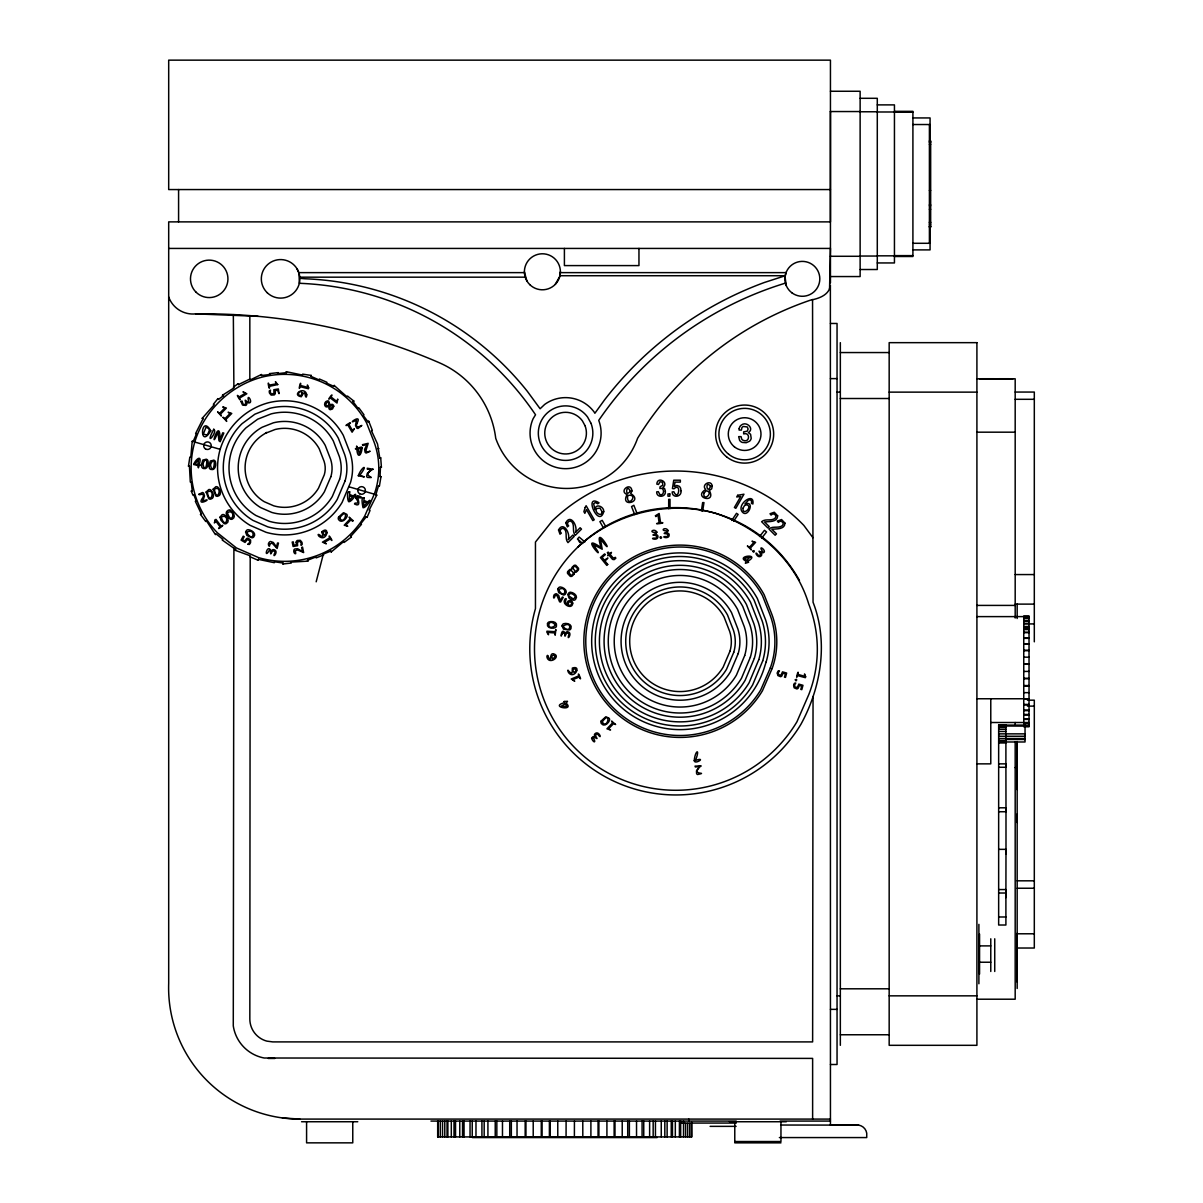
<?xml version="1.0" encoding="UTF-8"?>
<svg xmlns="http://www.w3.org/2000/svg" width="1203" height="1203" viewBox="0 0 1203 1203"><rect width="100%" height="100%" fill="white"/><g stroke="black" fill="none" stroke-linecap="round" stroke-linejoin="round"><path stroke-width="1.5" d="M222.946 396.073L222.375 395.306L233.893 387.967L233.337 314.615M233.908 548.117L233.277 1025.888A38.481 38.481 0 0 0 264.179 1058.008L812.626 1058.399L812.626 1119.091M672.477 1136.91L672.477 1121.076M813.048 696.462L812.626 1041.903L272.765 1041.903L266.825 1041.121A22.932 22.932 0 0 1 249.833 1018.971L250.209 555.801L235.066 550.252L235.562 549.425M830.446 111.338L830.446 221.878L168.691 221.878L168.691 983.377A131.247 131.247 0 0 0 299.863 1119.091L830.446 1119.091M998.655 811.739L1005.994 811.739L1005.994 807.799L998.655 807.799M1005.903 897.588L1005.994 849.348L998.655 849.348M379.772 457.967L380.704 457.847L381.411 467.26L380.464 467.245L380.028 476.629L380.975 476.704L379.411 486.027L378.494 485.817L375.847 494.794L376.75 495.095L369.156 510.147L370.028 510.523L367.035 517.395L366.208 516.914M307.622 560.222L307.848 561.154L291.126 562.102L291.231 563.049L282.916 563.981L282.931 563.034M286.329 372.659L286.344 371.712L302.539 375.095L302.69 374.148L311.171 375.426L310.9 376.344M299.051 273.322L299.336 283.291A298.735 298.735 0 0 1 535.53 414.779L533.109 418.734A35.519 35.519 0 0 0 564.688 468.659A35.519 35.519 0 0 0 598.733 420.388A349.411 349.411 0 0 1 785.574 283.081M560.403 271.637L559.831 276.314L555.23 284.419M189.442 466.147L188.48 466.132L189.848 457.08L190.781 457.23L192.209 441.306L193.127 441.576M249.833 556.673L258.089 560.267L258.224 559.335L274.314 562.703L274.449 561.756L283.051 563.049L282.916 563.981M701.364 511.08L702.642 502.598L703.966 502.598L702.642 511.275M786.16 272.329L785.033 276.735L786.296 285.682M316.178 581.801L323.351 554.042L330.87 551.079L331.216 551.966L343.502 541.696L344.073 542.463L351.396 537.034L350.735 536.358M258.089 560.267L258.359 559.35M829.559 288.855L830.446 248.435L168.691 248.435M194.766 442.042C204.39 410.554 230.239 385.607 262.043 377.125A93.488 93.488 0 0 1 366.419 422.554L373.486 440.509A76.015 76.015 0 0 1 374.283 494.147L364.75 516.027A93.488 93.488 0 0 1 258.825 557.711L236.45 547.966L217.352 532.764A93.488 93.488 0 0 1 194.766 442.042L220.164 449.336A67.067 67.067 0 0 0 250.059 525.32L266.119 532.312A67.067 67.067 0 0 0 342.103 502.418L350.539 482.448A49.804 49.804 0 0 0 350.118 452.96L343.306 435.351A67.067 67.067 0 0 0 268.434 402.764C245.607 408.855 227.066 426.749 220.164 449.336M311.171 375.426L310.795 376.298L319.081 379.907L319.457 379.035L326.825 382.238L326.434 383.11L333.802 386.313L334.178 385.441L346.93 396.795L347.517 396.058L353.817 401.08L353.141 401.742M333.697 386.268L334.178 385.441M731.74 520.463L736.492 513.32L738.146 514.418L733.589 521.26M203.051 418.779L202.224 418.298L214.134 404.855L213.382 404.268L217.863 398.659L218.525 399.336M201.352 513.967L200.51 514.433L205.713 521.47L206.48 520.914L215.427 534.613L216.029 533.876L222.826 539.29L222.239 540.042L235.668 549.5L235.066 550.252M759.559 536.508L764.491 530.312L766.552 531.952L761.619 538.147M233.337 387.216L238.044 383.727L238.51 384.569M265.487 433.275L275.081 429.501A39.504 39.504 0 0 1 319.186 448.704L324.133 461.426A22.466 22.466 0 0 1 324.314 474.734L318.494 488.207A39.504 39.504 0 0 1 273.728 505.816L264.269 501.711A39.504 39.504 0 0 1 265.487 433.275L266.72 432.373M353.817 401.08L353.065 401.637L358.118 408.479L358.885 407.922L363.938 414.764L363.186 415.336L367.983 421.832L368.75 421.261L372.344 430.418L371.471 430.764L377.547 444.027L379.772 457.997L380.704 457.847M577.681 547.245C614.071 513.29 666.778 500.177 714.838 513.095C757.875 526.899 795.484 560.012 808.702 603.951A124.044 124.044 0 0 1 808.777 694.597L796.942 721.785A141.337 141.337 0 0 1 583.064 755.574A141.337 141.337 0 0 1 586.929 539.079A141.337 141.337 0 0 1 799.469 580.478M367.907 421.727L368.75 421.261M249.833 315.712L249.833 379.095L238.389 384.614L238.044 383.727M261.637 375.471L261.397 374.539L250.179 379.968L249.833 379.095M200.51 514.433L201.397 514.087L195.322 501.245L196.209 500.899L193.803 494.809L192.931 495.155L191.322 491.08L192.254 490.839M323.697 554.929L316.178 557.876L315.818 557.004L307.502 560.267L307.848 561.154M377.953 448.779L378.885 448.569M188.48 466.132L189.427 466.027L190.3 482.027L191.232 481.922L192.254 490.959L191.322 491.08M380.464 467.275L381.411 467.26M830.446 91.263L860.13 91.263L860.13 276.555L830.446 276.555M860.13 98.3L877.288 98.3L877.288 269.517L860.13 269.517M877.288 104.887L894.446 104.887L894.446 262.946L877.288 262.946M894.446 111.338L912.912 111.338L912.912 256.495L894.446 256.495M830.446 111.548L860.13 111.548M860.13 111.774L877.288 111.774M877.288 111.984L894.446 111.984M894.446 112.195L912.912 112.195M912.912 117.939L930.069 117.939L930.069 249.893L912.912 249.893M912.912 124.526L930.069 124.526M929.408 140.811L930.656 140.811L930.656 227.111L929.408 227.111M929.408 141.518L930.656 141.518M929.408 142.36L930.656 142.36M929.408 144.405L930.656 144.405M830.446 189.563L168.691 189.563L168.691 60.15L830.446 60.15L830.446 282.885M929.408 190.42L930.656 190.42M929.408 204.781L930.656 204.781M929.408 205.758L930.656 205.758M929.408 209.322L930.656 209.322M929.408 222.209L930.656 222.209M929.408 222.916L930.656 222.916M929.408 224.856L930.656 224.856M929.408 226.555L930.656 226.555M929.408 226.781L930.656 226.781M912.912 243.292L930.069 243.292M894.446 255.622L912.912 255.622M877.288 255.833L894.446 255.833M860.13 256.044L877.288 256.044M830.446 256.284L860.13 256.284M524.493 272.63L298.735 272.63L296.991 268.735M560.282 272.63L786.085 272.63M559.906 275.728L785.288 275.728L764.386 282.479A356.72 356.72 0 0 0 604.492 399.982L594.868 413.276L594.297 412.238A35.519 35.519 0 0 0 544.673 404.434L540.117 408.764L527.395 391.396A298.735 298.735 0 0 0 305.006 278.765L299.848 278.284M299.667 277.171L525.29 277.171M830.446 323.472L837.047 323.472L837.047 1064.505L830.446 1064.505M840.341 352.554L889.167 352.554M830.446 378.614L837.047 378.614M981.528 378.734L993.994 378.734M998.881 378.734L1008.866 378.734M976.911 378.795L1015.182 378.795L1015.182 618.026M1015.182 392.058L1034.309 392.058L1034.309 641.816M837.047 392.133L840.341 392.133M889.167 392.133L976.911 392.133M840.341 398.509L889.167 398.509M1015.182 399.306L1034.309 399.306M976.911 432.178L1015.182 432.178M1015.182 574.568L1034.309 574.568M1015.182 604.117L1034.309 604.117M976.911 605.41L1015.182 605.41M976.911 616.613L1029.031 616.613M1023.753 616.898L1029.031 616.898M1023.753 617.545L1029.031 617.545M1023.753 617.831L1029.031 617.831M1023.753 618.492L1029.031 618.492M1023.753 620.613L1029.031 620.613M1023.753 621.214L1029.031 621.214M1023.753 623.349L1029.031 623.349M1023.753 623.951L1034.309 623.906M1023.753 626.522L1029.031 626.522M1023.753 627.049L1029.031 627.049M1023.753 627.786L1029.031 627.786M1023.753 629.034L1029.031 629.034M1023.753 629.56L1029.031 629.56M1023.753 632.252L1029.031 632.252M1023.753 632.658L1029.031 632.658M1023.753 637.921L1029.031 637.921M1023.753 638.327L1029.031 638.327M1023.753 643.74L1029.031 643.74M1023.753 643.996L1029.031 643.996M1023.753 650.357L1029.031 650.357M1023.753 650.597L1029.031 650.597M1023.753 657.124L1029.031 657.214M1023.753 671.469L1029.031 671.379M1023.753 678.462L1029.031 678.462M1023.753 678.552L1029.031 678.552M1023.753 685.56L1029.031 685.56M1023.753 686.056L1029.031 686.056M1023.753 692.657L1029.031 692.657M976.911 698.763L1029.031 698.763M1023.753 699.169L1029.031 699.169M1027.452 700.176L1034.309 700.176L1034.309 948.024L1017.167 948.024M1023.753 704.432L1029.031 704.432M1023.753 704.838L1029.031 704.838M1027.452 706.116L1034.309 706.116M1023.753 710.101L1029.031 710.101M1023.753 710.627L1029.031 710.627M1023.753 714.462L1029.031 714.462M1023.753 714.973L1029.031 714.973M1023.753 718.808L1029.031 718.808M1023.753 719.409L1029.031 719.409M990.776 722.507L1029.031 722.507M1023.753 723.123L1029.031 723.123M1005.903 724.868L998.655 724.868L998.655 925.017L1005.903 925.017L1005.903 889.558L998.655 889.558M1029.031 725.078L998.655 725.123L1005.903 725.259M1023.753 725.725L1029.031 725.725M998.655 725.98L1029.031 726.146M1023.753 726.792L1029.031 726.792L1029.031 615.966L1023.753 615.966L1023.753 724.281M998.655 727.394L1005.903 727.394M998.655 729.274L1005.903 729.274M998.655 731.469L1005.903 731.469M998.655 733.86L1025.046 733.86M998.655 736.251L1025.046 736.251M998.655 738.507L1025.046 738.507M1005.903 739.469L1025.046 739.469M998.655 740.462L1005.903 740.462M998.655 741.98L1025.046 741.98L1025.046 724.702M998.655 742.958L1005.903 742.958M976.911 763.86L990.776 763.86L990.776 698.763M998.655 763.86L1005.903 763.86L1005.994 809.799M998.655 767.273L1005.903 767.273L1005.903 724.702M1015.182 767.634L1017.167 767.634M1017.167 880.822L1034.309 880.822M1017.167 888.235L1034.309 888.235M998.655 893.017L1005.903 893.017M998.655 916.987L1005.903 916.987M1017.167 933.784L1034.309 933.784M978.64 945.889L990.776 945.889M978.64 962.235L990.776 962.235M840.341 988.806L889.167 988.806M837.047 995.843L840.341 995.843M889.167 995.843L976.911 995.843M976.911 999.212L1015.182 999.212L1015.182 741.875M830.446 1009.362L837.047 1009.362M840.341 1034.76L889.167 1034.76M268.119 1058.445L274.885 1058.445M430.96 1121.076L736.236 1121.076M780.1 1121.076L830.446 1121.076M301.562 1121.737L357.772 1121.737M729.424 1121.737L786.311 1121.737M680.672 1123.061L736.266 1123.061M780.627 1125.031L858.686 1125.121A9.699 9.699 0 0 1 866.731 1133.211L866.731 1137.572L779.379 1137.572M710.116 1126.354L736.116 1126.354M594.237 1137.015L608.372 1137.015M472.388 1137.572L657.124 1137.572M734.777 1141.527L780.958 1141.527L780.958 1121.737M780.958 1142.85L734.777 1142.85L734.777 1121.737M168.691 296.991A25.699 25.699 0 0 0 195.578 313.878L258.089 316.329M858.686 1125.121L830.446 1125.031L830.371 285.352C829.363 294.915 818.867 298.63 810.777 300.043A325.472 325.472 0 0 0 637.59 438.298A75.233 75.233 0 0 1 495.726 438.298A95.037 95.037 0 0 0 439.245 362.72A591.53 591.53 0 0 0 195.578 313.878M282.359 1117.933L299.863 1119.091M380.028 476.629L380.975 476.704M378.494 485.786L379.411 486.027M348.915 486.794L374.268 494.147M375.862 494.749L376.75 495.095M761.003 552.839C770.521 553.5 756.251 542.237 762.672 551.696A1.654 1.519 38.5 0 1 760.747 551.997C756.296 549.41 761.755 553.32 760.176 555.079A1.564 1.444 38.5 0 1 758.356 555.365C753.379 548.508 757.183 559.711 761.198 555.861A2.135 1.97 38.5 0 0 761.71 554.418L760.988 552.854M202.224 418.298L203.096 418.674L195.608 433.501L196.48 433.877L193.082 441.681L192.209 441.306M230.164 510.237C233.051 511.726 236.525 517.019 232.344 519.079A2.466 2.466 0 0 1 230.299 519.125C227.427 517.621 223.938 512.343 228.119 510.283A2.466 2.466 0 0 1 230.164 510.237M601.019 547.53C576.538 530.658 610.417 568.628 593.079 544.327L602.207 549.245L600.432 538.944C619.004 563.53 592.252 518.673 601.049 547.5M208.615 428.479L206.044 427.17L203.352 434.012L206.059 434.839A2.526 2.526 0 0 0 207.803 434.208L209.427 430.163A2.737 2.737 0 0 0 208.615 428.479M367.035 517.395L366.283 516.809L360.75 523.771L361.486 524.358L350.659 536.448L351.396 537.034M582.718 543.515L577.455 539.064L579.169 537.064L584.838 541.951M579.846 542.628L578.508 540.297M812.942 537.696L803.845 525.41A177.909 177.909 0 0 0 552.282 520.914L535.455 542.057L535.455 608.628A146.044 146.044 0 0 0 800.972 724.206C821.093 687.484 828.566 641.906 813.048 602.237L812.551 299.502M223.036 394.825L223.608 395.592L218.42 399.411L217.863 398.659M605.695 526.523L602.192 520.313L599.891 521.621L603.56 528.102M330.75 551.124L331.216 551.966M526.869 280.916L524.388 271.938M637.109 513.591L633.846 505.29L631.545 506.583L634.688 514.553M286.344 371.712L286.449 372.644L277.713 373.637L277.607 372.704M278.374 373.562L278.269 372.629L269.502 373.622L269.607 374.554M269.833 373.577L269.938 374.524L261.502 375.486L261.397 374.539M1017.227 741.529L1017.227 779.048M1017.227 780.085L1017.227 789.604M1017.227 813.86L1017.227 822.506M1017.227 933.272L1017.227 982.114M1017.167 604.117L1017.167 618.507M1017.167 741.95L1017.167 988.475M1015.182 722.507L1015.182 724.281M1013.016 378.795L979.377 378.795M1005.994 807.799L1005.994 853.935M994.731 938.791L994.731 971.468M990.776 938.791L990.776 971.468M979.558 934.054L979.558 974.069M978.896 924.37L978.896 983.753M929.408 124.977L929.408 242.856M840.341 342.66L840.341 1045.317M691.65 1122.249L691.83 1136.91L437.681 1136.91L437.681 1121.076M691.56 1123.422L691.469 1136.91M689.74 1123.422L689.74 1136.91M688.763 1119.091L688.763 1121.076M687.68 1123.422L687.68 1136.91M685.605 1123.422L685.605 1136.91M683.53 1121.076L683.53 1136.91M680.672 1121.076L680.672 1136.91M679.409 1121.076L679.409 1136.91M675.319 1121.076L675.319 1136.91M671.244 1121.076L671.244 1136.91M670.011 508.583L670.011 499.35L668.688 499.35L668.688 508.734M667.124 1121.076L667.124 1136.91M664.823 1121.076L664.823 1136.91M661.259 1121.076L661.259 1136.91M655.44 1121.076L655.44 1136.91M653.169 1121.076L653.169 1136.91M649.62 1121.076L649.62 1136.91M643.755 1121.076L643.755 1136.91M642.086 1121.076L642.086 1136.91M638.958 248.435L638.958 265.592L564.402 265.592L564.402 248.435M636.537 1121.076L636.537 1136.91M629.38 1121.076L629.38 1136.91M627.71 1121.076L627.71 1136.91M622.222 1121.076L622.222 1136.91M614.989 1121.076L614.989 1136.91M614.131 1121.076L614.131 1136.91M606.913 1121.076L606.913 1136.91M598.899 1121.076L598.899 1136.91M598.056 1121.076L598.056 1136.91M590.899 1121.076L590.899 1136.91M582.778 1121.076L582.808 1136.91M574.433 1121.076L574.387 1136.91M566.102 1121.076L566.072 1136.91M557.756 1121.076L557.786 1136.91M550.207 1121.076L550.207 1136.91M549.395 1121.076L549.395 1136.91M542.072 1121.076L542.072 1136.91M541.275 1121.076L541.275 1136.91M533.215 1121.076L533.215 1136.91M525.952 1121.076L525.952 1136.91M525.17 1121.076L525.17 1136.91M517.034 1121.076L517.034 1136.91M511.335 1121.076L511.335 1136.91M509.726 1121.076L509.726 1136.91M502.478 1121.076L502.478 1136.91M496.839 1121.076L496.839 1136.91M495.23 1121.076L495.23 1136.91M487.922 1121.076L487.922 1136.91M484.177 1121.076L484.177 1136.91M481.922 1121.076L481.922 1136.91M475.982 1121.076L475.982 1136.91M472.238 1121.076L472.238 1136.91M470.042 1121.076L470.042 1136.91M464.042 1121.076L464.042 1136.91M462.538 1121.076L462.538 1136.91M459.772 1121.076L459.772 1136.91M455.531 1121.076L455.531 1136.91M454.012 1121.076L454.012 1136.91M451.305 1121.076L451.305 1136.91M447.877 1121.076L447.877 1136.91M447.035 1121.076L447.035 1136.91M444.779 1121.076L444.779 1136.91M442.539 1121.076L442.539 1136.91M440.298 1121.076L440.298 1136.91M438.042 1121.076L438.042 1136.91M437.862 1121.076L437.772 1136.91M352.765 1121.737L352.765 1142.85L306.585 1142.85L306.585 1121.737M178.585 189.563L178.585 221.878M294.9 551.034C297.697 555.726 292.81 553.741 293.893 550.057A2.165 2.165 0 0 1 294.81 548.989L297.637 548.733L302.389 551.485L301.667 547.44L302.539 547.064L303.637 552.568L297.652 549.966L294.9 551.034M201.502 464.569L201.833 467.125A2.466 2.466 0 0 0 203.337 468.493C207.788 469.892 208.916 463.666 207.863 460.599A2.466 2.466 0 0 0 206.36 459.23L202.796 460.057L201.502 464.569M209.021 465.516L209.352 468.072A2.466 2.466 0 0 0 210.856 469.441C215.307 470.854 216.435 464.629 215.382 461.546A2.466 2.466 0 0 0 213.878 460.178L210.314 461.005L209.021 465.516M561.741 634.161C560.478 641.289 561.139 625.545 565.29 633.605L566.237 632.146A2.135 2.03 -81.5 0 1 567.771 631.77C573.365 632.943 565.921 642.402 568.974 634.417A1.564 1.489 -81.5 0 0 567.681 633.064C565.32 632.673 565.004 639.44 564.703 634.297A1.654 1.579 -81.5 0 0 563.35 632.853L561.741 634.161M656.883 532.147L655.44 534.508L657.109 534.974A2.135 1.985 -6.5 0 1 657.936 536.282C658.402 541.861 647.259 537.621 655.755 538.162A1.564 1.459 -6.5 0 0 656.673 536.568C656.312 534.252 649.8 535.936 654.612 534.162A1.654 1.534 -6.5 0 0 655.59 532.493C647.695 532.373 654.582 527.771 656.883 532.147M668.131 530.568L666.688 532.929L668.357 533.395A2.135 1.985 -6.5 0 1 669.169 534.703C669.65 540.282 658.507 536.042 667.003 536.583A1.564 1.459 -6.5 0 0 667.921 534.989C667.56 532.673 661.048 534.373 665.861 532.583A1.654 1.534 -6.5 0 0 666.823 530.914C658.943 530.794 665.815 526.192 668.131 530.568M603.741 511.651C598.763 529.14 583.019 492.659 599.064 502.854L597.726 503.801L595.335 502.463L593.62 503.756L595.019 509.681C595.079 502.959 604.252 506.388 603.741 511.651M712.221 486.132L711.65 488.854L709.319 490.478C716.853 504.373 692.206 497.606 705.71 489.516C700.642 484.659 711.454 479.005 712.221 486.132M751.695 501.456L751.409 503.335L752.883 504.012C754.852 491.862 738.01 502.869 741.469 510.719C746.928 520.704 756.161 500.102 744.958 503.937L748.657 499.967L750.732 500.012L751.695 501.456M777.634 515.786C777.589 522.418 769.063 521.38 764.567 521.952L769.183 526.568L767.83 527.922L761.604 521.711C765.334 518.298 771.168 521.395 775.003 518.358C777.92 515.771 773.258 511.907 771.063 515.064L770.025 513.726L774.251 512.252L777.634 515.786M784.942 523.094C784.897 529.726 776.371 528.688 771.875 529.26L776.491 533.876L775.138 535.23L768.912 529.004C772.642 525.606 778.476 528.688 782.311 525.651C785.228 523.079 780.567 519.215 778.371 522.373L777.333 521.034L781.559 519.561L784.942 523.094M564.147 701.484L564.673 702.627C548.523 706.793 575.26 711.635 566.162 703.199L567.5 701.304L564.147 701.484M302.254 393.17L301.306 395.396C295.637 396.373 299.938 388.434 302.254 393.17M306.735 394.719L306.72 395.396A4.887 4.887 0 0 1 306.194 397.14C304.314 396.734 306.118 387.907 301.276 396.749C290.885 394.945 304.795 385.471 306.735 394.719M568.583 572.222L570.914 575.245A1.669 1.579 -51.5 0 0 572.132 575.004C575.635 572.914 569.515 567.951 568.583 572.222M572.839 568.132L575.169 571.154A1.669 1.579 -51.5 0 0 576.387 570.914C579.891 568.839 573.771 563.861 572.839 568.132M602.132 511.876C601.981 517.621 593.921 512.313 596.583 508.598L599.951 508.087L602.132 511.876M349.682 491.816L349.622 494.478L353.246 495.997C359.667 489.832 351.502 502.553 348.72 501.696C347.577 501.125 346.344 489.892 349.682 491.816M364.013 497.816L363.953 500.478L367.577 501.997C373.998 495.831 365.817 508.538 363.035 507.696C362.975 507.38 360.329 495.756 364.013 497.816M362.524 444.674L362.975 445.516L366.945 444.448L364.614 449.426L365.095 452.223A2.165 2.165 0 0 0 366.238 453.035L370.148 451.23L367.126 451.952L365.877 450.809L368.178 443.305L362.524 444.674M241.006 401.546L242.54 405.08L245.788 405.426A2.135 2.135 0 0 0 246.795 404.133L246.63 402.388C255.908 405.832 245.592 390.374 248.705 401.682A1.654 1.654 0 0 1 246.69 401.456C243.156 397.652 247.216 403.2 245.036 404.373A1.564 1.564 0 0 1 243.111 404.163L241.998 401.005L241.006 401.546M554.418 597.425C553.26 600.011 553.064 594.237 555.215 594.056A2.165 2.045 -66.5 0 1 556.553 593.816L558.703 595.44L560.297 600.568L562.402 597.034L563.26 597.305L560.598 602.041L559.621 601.861L556.914 595.35L555.29 595.425L554.418 597.425M547.921 656.011C553.019 665.755 548.373 653.154 553.29 653.74C561.741 655.921 549.936 664.808 547.215 657.996A4.887 4.692 83.5 0 1 546.929 656.206L547.455 655.334L547.921 656.011M555.846 629.816L555.184 635.214L554.884 632.958L548.042 632.447L548.538 634.763L546.884 632.252L546.929 631.214L554.989 631.695L555.846 629.816M567.816 604.011C568.493 606.823 573.275 604.868 571.23 602.417L569.395 601.59L567.816 604.011M337.712 399.306L337.005 403.08L330.284 397.952C325.231 403.005 334.87 390.163 331.051 396.975L336.705 401.396L337.712 399.306M220.044 517.14L220.946 520.298L224.209 523.621A2.466 2.466 0 0 0 226.239 523.576C230.435 521.531 226.946 516.237 224.059 514.749A2.466 2.466 0 0 0 222.029 514.794L220.044 517.14M270.495 552.748C270.886 556.418 271.607 549.891 273.818 550.989A1.564 1.564 0 0 1 275.021 552.493C271.126 560.162 279.728 551.38 274.028 549.711A2.135 2.135 0 0 0 272.404 549.921L271.292 551.275C267.156 542.267 263.532 560.493 269.322 550.297A1.654 1.654 0 0 1 270.585 551.876L270.495 552.748M356.72 423.817C354.509 431.742 368.178 420.494 358.028 428.463A2.165 2.165 0 0 1 356.72 427.967L355.517 425.396L356.494 419.997C344.329 426.659 363.547 411.621 356.72 423.817M563.004 626.222C570.568 636.372 573.26 619.259 563.004 626.222M591.605 738.386C593.56 743.319 596.538 742.822 593.32 738.025A1.654 1.594 38.5 0 1 595.29 737.725C599.711 740.401 594.297 736.281 595.981 734.552A1.564 1.504 38.5 0 1 597.861 734.266C602.688 741.304 599.139 729.77 594.974 733.755A2.135 2.045 38.5 0 0 594.402 735.228L595.064 736.837L592.868 736.717L591.605 738.386M277.743 384.569L269.442 386.343C269.818 393.471 266.705 377.712 269.216 385.095L276.284 383.847L275.412 381.712L277.743 384.569M275.307 392.494L275.141 393.712A2.286 2.286 0 0 1 274.164 394.93L271.141 395.095L269.532 393.14A5.504 5.504 0 0 1 269.292 390.855L270.51 390.163A3.985 3.985 0 0 0 270.374 392.193L270.855 393.396A1.699 1.699 0 0 0 271.818 394.028L273.998 393.216L273.848 389.712L278.359 388.93L279.006 393.652L277.592 390.223L274.976 390.689L275.307 392.494M296.179 542.267L296.464 544.718L293.863 545.185L293.261 541.861L292.194 542.057L293.096 546.478L297.592 545.711L297.442 542.192L299.622 541.38A1.699 1.699 0 0 1 300.6 542.012L301.081 543.23A3.985 3.985 0 0 1 300.945 545.245L302.148 544.553A5.504 5.504 0 0 0 301.908 542.267L300.314 540.312L297.276 540.478A2.286 2.286 0 0 0 296.314 541.696L296.179 542.267M572.733 603.154C572.523 609.831 562.418 604.974 564.448 600.207A4.887 4.647 -66.5 0 1 565.425 598.673C568.117 597.665 562.718 603.214 566.974 604.011C566.493 600.102 572.267 598.899 572.733 603.154M333.757 406.298L332.494 408.975L330.284 409.712A2.301 2.301 0 0 1 329.021 408.764L328.72 406.358C324.148 409.17 323.021 401.847 327.261 400.945A2 2 0 0 1 328.69 401.08L329.878 404.659L332.223 404.343A2.406 2.406 0 0 1 333.502 405.411L333.757 406.298M373.02 469.23C359.276 476.478 379.231 478.132 367.351 477.38A2.165 2.165 0 0 1 366.629 476.177L367.291 473.426L371.426 469.802L367.351 469.185L367.276 468.238L373.02 469.23M362.073 447.937C361.622 454.704 357.742 459.787 356.84 449.381L355.381 448.839L356.569 448.373L356.614 446.072L357.787 448.057L361.517 447.05L362.073 447.937M349.547 495.531L349.246 500.523L352.569 496.809L349.547 495.531M363.862 501.531L363.577 506.508L366.9 502.794L363.862 501.531M206.104 492.042L208.721 498.659A2.466 2.466 0 0 0 210.705 499.125C215.262 498.177 213.217 492.192 210.796 490.027A2.466 2.466 0 0 0 208.811 489.561L206.104 492.042M213.126 489.185L215.743 495.801A2.466 2.466 0 0 0 217.728 496.268C222.284 495.32 220.239 489.335 217.818 487.17A2.466 2.466 0 0 0 215.833 486.719L213.126 489.185M193.668 464.463L197.758 465.546L198.405 467.832L199.006 465.696L200.405 465.35L199.142 464.674C202.645 454.057 195.894 458.584 193.668 464.463M562.057 625.996L563.53 629.214L569.605 629.921A2.466 2.361 -81.5 0 0 570.974 628.462C572.568 624.222 566.673 622.703 563.636 623.725A2.466 2.361 -81.5 0 0 562.267 625.184L562.057 625.996M567.981 670.342L568.011 670.988A4.887 4.692 68.5 0 0 568.628 672.688C574.252 679.966 582.102 664.733 572.342 668.071C572.237 674.928 572.297 674.612 567.981 670.342M202.886 463.546C205.773 479.125 209.878 449.561 202.886 463.546M210.42 464.493C213.292 480.072 217.397 450.508 210.42 464.493M358.283 475.756L364.329 476.899L359.697 475.411C369.246 462.809 361.456 466.869 358.283 475.756M246.585 532.327C253.908 544.718 256.51 526.839 246.585 532.327M680.973 490.704C682.146 496.974 672.116 498.659 672.161 491.952L673.875 491.771C678.552 502.313 681.77 481.681 673.996 488.779L672.447 488.523L673.74 480.192L680.357 480.192L680.357 482.102L675.048 482.102L674.327 486.463L676.838 485.441L679.109 486.238A4.752 4.752 0 0 1 680.672 488.538L680.973 490.704M777.333 673.109L777.83 675.545L780.461 676.672A2.286 2.165 -66.5 0 0 781.83 675.981L783.018 673.214L785.439 673.891L784.476 677.124L785.484 677.394L786.657 673.048L782.491 671.845L781.078 675.063L778.882 674.868A1.699 1.609 -66.5 0 1 778.326 673.906L778.461 672.612A3.985 3.759 -66.5 0 1 779.469 670.853L778.13 670.973A5.504 5.203 -66.5 0 0 777.333 673.109M793.649 685.379L794.145 687.815L796.792 688.928A2.286 2.165 -66.5 0 0 798.145 688.251L799.348 685.469L801.754 686.146L800.792 689.394L801.8 689.65L802.972 685.304L798.822 684.116L797.409 687.334L795.198 687.139A1.699 1.609 -66.5 0 1 794.657 686.161L794.777 684.868A3.985 3.759 -66.5 0 1 795.784 683.124L794.446 683.229A5.504 5.203 -66.5 0 0 793.649 685.379M665.364 491.41C666.101 497.456 656.417 498.147 656.658 491.907L658.297 491.651L659.936 494.644C664.612 496.253 664.808 486.674 659.891 488.508L660.071 486.764L662.853 485.185L662.417 482.253L660.011 481.741L658.462 484.478L656.823 484.117C657.274 475.681 669.56 482.478 662.898 487.41L664.688 488.734L665.364 491.41M739.183 428.629L739.093 430.072L741.409 430.072L741.905 427.742A2.782 2.782 0 0 1 743.409 426.464L747.289 426.96L748.116 429.065L747.258 431.185L743.665 431.862L743.665 433.907C750.477 431.772 749.845 443.125 743.334 440.373A3.218 3.218 0 0 1 741.68 439.005L741.078 436.629L738.672 436.629L739.604 440.298A5.413 5.413 0 0 0 742.281 442.418L746.206 442.719L749.529 441.245A5.113 5.113 0 0 0 751.198 438.298L750.567 434.268L748.341 432.614C754.717 428.749 746.507 420.9 741.484 424.975A5.098 5.098 0 0 0 739.484 427.516L739.183 428.629M198.796 494.373C199.066 495.982 204.916 491.531 203.081 497.305C194.63 508.448 215.743 496.192 202.766 501.125L204.48 495.907L203.653 493.2A2.165 2.165 0 0 0 202.42 492.523L198.796 494.373M326.75 532.764L324.554 535.23L322.735 533.079L324.494 531.155L326.75 532.764M558.523 529.997L559.996 534.207L561.335 533.17C558.177 530.989 562.042 526.328 564.628 529.23C567.666 533.079 564.568 538.914 567.981 542.628L574.192 536.418L572.839 535.064L568.222 539.681C570.733 533.666 563.395 520.688 558.523 529.997M565.831 522.688L567.305 526.914L568.643 525.861C565.485 523.681 569.35 519.019 571.936 521.922C574.959 525.771 571.876 531.606 575.29 535.32L581.5 529.109L580.147 527.756L575.53 532.373C578.041 526.373 570.703 513.38 565.831 522.688M355.667 497.756C361.547 506.298 354.223 501.275 354.584 504.042C361.231 507.501 358.193 499.726 357.471 497.08C362.509 499.395 362.915 496.373 357.471 495.711A2.526 2.526 0 0 0 356.118 496.704L355.667 497.756M655.47 515.741L655.8 516.613L658.011 515.004L659.109 522.779C650.071 525.125 669.214 522.583 660.567 522.583L659.154 513.455L655.47 515.741M558.613 589.605C565.23 601.891 568.252 584.162 558.613 589.605M694.251 760.552C694.477 765.228 707.259 756.612 695.499 760.401C700.477 747.785 695.139 750.176 694.251 760.552M247.893 544.237L249.262 544.493A5.504 5.504 0 0 0 250.555 542.583L250.6 540.057L248.164 538.237A2.286 2.286 0 0 0 246.63 538.553L244.81 540.959L242.51 539.636L244.209 536.703L243.247 536.162L241.096 540.132L245.036 542.433L247.186 539.651L249.382 540.433A1.699 1.699 0 0 1 249.713 541.545L249.307 542.779A3.985 3.985 0 0 1 247.893 544.237M308.66 387.772L308.434 388.764L300.239 386.689C297.562 393.306 301.412 377.712 300.555 385.471L307.502 387.336L307.412 384.96L308.66 387.772M710.552 486.358C706.762 495.576 704.898 479.11 710.552 486.358M269.577 544.042C270.434 549.169 266.69 544.087 269.382 542.087A2.165 2.165 0 0 1 270.66 541.5L273.322 542.478L276.449 546.989L277.517 543.019L278.479 543.049L277.126 548.493L272.119 543.124L269.577 544.042M329.667 405.907C329.472 412.343 335.802 403.712 329.667 405.907M703.83 493.275C703.108 502.493 714.402 492.012 706.191 490.779L703.83 493.275M555.38 656.853L552.583 658.868L551.606 656.236L553.786 654.988L555.38 656.853M602.192 721.92C607.726 730.732 611.741 708.732 602.192 721.92M700.883 765.98C689.259 776.13 709.484 771.725 697.62 774.537A2.165 2.075 -6.5 0 1 696.597 773.619L696.477 770.912L699.424 766.431L695.364 766.988L695.018 766.131L700.883 765.98M631.936 490.989L630.718 493.561C644.191 501.831 619.455 508.283 627.109 494.523C618.297 491.05 631.199 481.395 631.936 490.989M198.54 459.366L197.893 464.508L194.856 464.132L198.525 459.366M210.766 430.779C199.066 450.734 200.555 412.9 210.766 430.779M207.322 491.877C209.683 507.846 216.766 487.591 207.322 491.877M214.345 489.035C216.705 504.989 223.788 484.734 214.345 489.035M805.634 676.688L805.363 677.68L797.634 675.62C794.822 682.176 799.093 666.733 797.995 674.417L804.536 676.251L804.536 673.906L805.634 676.688M221.232 516.929C225.487 531.741 231.066 512.959 221.232 516.929M227.337 512.418C231.577 527.23 237.171 508.448 227.337 512.418M339.577 518.012C344.945 527.034 349.682 504.553 339.577 518.012M585.214 507.44L583.891 511.666L584.853 513.335L586.478 509.621L592.823 520.613L594.237 519.801L586.102 505.696L585.214 507.44M743.003 508.222C742.236 516.583 753.439 506.794 746.687 504.749L744.522 505.591L743.003 508.222M329.051 404.193L328.915 405.11C322.765 408.328 327.802 398.118 329.051 404.193M245.592 532.012L246.856 535.44L251.938 537.786A2.466 2.466 0 0 0 253.788 536.929C256.81 533.38 251.517 529.921 248.269 529.696A2.466 2.466 0 0 0 246.42 530.553L245.592 532.012M547.5 623.635C546.252 627.996 552.267 629.004 555.2 627.71A2.466 2.361 -81.5 0 0 556.448 626.131C557.696 621.771 551.681 620.778 548.748 622.071A2.466 2.361 -81.5 0 0 547.5 623.635M795.333 679.8C796.221 682.988 797.83 677.62 795.333 679.8M555.621 625.184C545.891 633.139 547.335 615.906 555.621 625.184M321.667 531.891C325.712 541.651 318.615 532.824 318.118 534.658A4.887 4.887 0 0 0 318.975 536.252C327.005 542.974 330.554 524.478 321.667 531.891M557.681 589.29L558.763 592.688L563.545 595.004A2.466 2.346 -66.5 0 0 565.35 594.162C568.357 590.823 563.545 587.199 560.327 586.989A2.466 2.346 -66.5 0 0 558.523 587.846L557.681 589.29M567.861 594.508L568.944 597.891A10.391 9.865 -68.4 0 0 570.944 599.289L573.726 600.222A2.466 2.346 -66.5 0 0 575.53 599.365C578.568 596.011 573.711 592.417 570.508 592.207A2.466 2.346 -66.5 0 0 568.703 593.049L567.861 594.508M576.508 670.447L574.087 672.537L572.628 670.146L574.538 668.522L576.508 670.447M243.201 391.937L245.186 393.396L238.961 396.99C234.074 390.9 242.374 404.659 239.592 398.088L246.856 393.757L243.201 391.937M326.163 543.696L322.449 542.147L329.712 537.831C326.93 531.26 335.231 545.004 330.344 538.914L324.118 542.508L326.163 543.696M747.469 546.072L751.334 549.906L750.371 548.087L755.619 542.312L751.995 541.2L753.98 542.388L749.439 547.23L747.469 546.072M627.5 496.253C627.079 509.034 639.304 493.711 628.161 495.38L627.5 496.253M752.852 551.169C753.875 554.312 755.379 548.944 752.852 551.169M615.515 724.447L613.41 723.785L608.598 728.747L610.568 729.965L606.929 728.838L612.507 722.913L611.605 721.048L615.515 724.447M361.005 448.268L359.411 454.057L358.058 449.05L361.005 448.268M630.252 491.335C624.522 498.433 626.462 482.072 630.252 491.335M217.683 412.012L221.367 416.027L220.51 414.118L226.405 408.058L222.75 406.9L224.705 408.148L219.623 413.231L217.683 412.012M223.036 417.366L226.72 421.381L225.863 419.471L231.773 413.426L228.119 412.253L230.059 413.501L224.976 418.584L223.036 417.366M353.005 520.613L352.659 521.29L350.9 519.922L345.817 525.004L347.757 526.252L344.208 525.245L350.013 519.034L349.156 517.125L353.005 520.613M215.142 519.997L214.375 522.974L215.773 521.064L220.059 526.839C214.555 532.373 227.277 522.568 221.066 526.087L215.954 519.365L215.142 519.997M607.47 552.643L608.402 554.403L607.68 555.696L609.094 555.275L612.507 559.38L614.147 559.651L615.786 558.312L615.455 557.38L613.184 558.042L610.207 554.403L611.47 552.372L609.515 553.53L608.222 552.117L607.47 552.643M330.885 476.659L324.404 491.771A46.406 46.406 0 0 1 271.818 512.448L260.705 507.621A46.406 46.406 0 0 1 262.149 427.245L273.412 422.809A46.406 46.406 0 0 1 325.231 445.366L330.63 459.305A29.308 29.308 0 0 1 330.885 476.659M339.637 479.245L332.299 496.508A55.624 55.624 0 0 1 269.277 521.305L255.968 515.516A55.624 55.624 0 0 1 246.013 427.817L257.683 419.185L271.186 413.877A55.624 55.624 0 0 1 333.291 440.899L339.321 456.478A38.451 38.451 0 0 1 339.637 479.245M345.096 480.854L337.201 499.471A61.353 61.353 0 0 1 267.698 526.824L253.006 520.418A61.353 61.353 0 0 1 242.029 423.697L254.901 414.178L269.803 408.313A61.353 61.353 0 0 1 338.299 438.118L344.735 454.719A44.135 44.135 0 0 1 345.096 480.854M729.98 651.169L723.138 667.184A50.315 50.315 0 0 1 646.988 679.214A50.315 50.315 0 0 1 648.357 602.147A50.315 50.315 0 0 1 724.041 616.883L729.71 631.515A33.188 33.188 0 0 1 729.98 651.169M733.77 652.282L726.537 669.244A54.285 54.285 0 0 1 644.387 682.221A54.285 54.285 0 0 1 645.861 599.049A54.285 54.285 0 0 1 727.499 614.959L733.454 630.297A37.128 37.128 0 0 1 733.77 652.282M738.191 653.59L730.537 671.635A58.947 58.947 0 0 1 641.319 685.725A58.947 58.947 0 0 1 642.928 595.44A58.947 58.947 0 0 1 731.574 612.703L737.845 628.868A41.744 41.744 0 0 1 738.191 653.59M744.717 655.5L736.401 675.169A65.804 65.804 0 0 1 636.823 690.898A65.804 65.804 0 0 1 638.628 590.102A65.804 65.804 0 0 1 737.574 609.38L744.311 626.763A48.541 48.541 0 0 1 744.717 655.5M750.371 657.169L741.499 678.236A71.744 71.744 0 0 1 632.928 695.394A71.744 71.744 0 0 1 634.883 585.485A71.744 71.744 0 0 1 742.777 606.492L749.92 624.943A54.451 54.451 0 0 1 750.371 657.169M754.356 658.342L745.093 680.387A75.939 75.939 0 0 1 630.177 698.552A75.939 75.939 0 0 1 632.252 582.222A75.939 75.939 0 0 1 746.446 604.477L753.86 623.65A58.601 58.601 0 0 1 754.356 658.342M758.792 659.65L749.078 682.793A80.601 80.601 0 0 1 627.109 702.071A80.601 80.601 0 0 1 629.319 578.598A80.601 80.601 0 0 1 750.522 602.207L758.266 622.222A63.233 63.233 0 0 1 758.792 659.65M762.732 660.808L752.627 684.928A84.736 84.736 0 0 1 624.402 705.184A84.736 84.736 0 0 1 626.718 575.38A84.736 84.736 0 0 1 754.146 600.207L762.161 620.943A67.323 67.323 0 0 1 762.732 660.808M766.191 661.83L764.913 665.755A88.36 88.36 0 0 1 634.432 716.958A88.36 88.36 0 0 1 618.688 577.666A88.36 88.36 0 0 1 757.319 598.447L765.589 619.831A70.932 70.932 0 0 1 766.191 661.83M601.214 720.958L600.974 721.65A2.466 2.376 38.5 0 0 601.395 723.604C604.011 727.319 608.628 723.319 609.545 720.236A2.466 2.376 38.5 0 0 609.139 718.266L605.801 716.777L601.214 720.958M607.726 564.448L606.808 565.41L600.417 557.56L604.568 553.921L605.38 554.598L602.101 557.365L604.312 560.132L607.906 558.027L605.019 561.049L607.726 564.448M574.613 681.109L571.245 679.018L578.733 675.875C576.854 669.003 583.139 683.77 579.199 677.048L572.808 679.635L574.613 681.109M660.252 537.124C660.041 540.523 663.454 536.027 660.252 537.124M338.614 517.034L338.344 517.741A2.466 2.466 0 0 0 338.69 519.756C341.336 523.576 346.058 519.365 347.111 516.282A2.466 2.466 0 0 0 346.765 514.283L343.426 512.749L338.614 517.034M217.954 432.223C208.074 455.817 220.344 413.441 219.999 439.832L222.72 432.824L223.833 433.065L220.194 441.742L218.961 440.779L217.969 432.223M213.743 429.276C203.578 448.629 218.314 431.787 213.743 429.276M575.47 597.455L573.184 598.899L568.974 596.026A1.504 1.429 -66.5 0 1 568.793 594.808C570.192 591.711 575.26 594.884 575.47 597.455M770.356 667.83L760.777 689.83A94.24 94.24 0 0 1 618.162 712.356A94.24 94.24 0 0 1 620.733 567.996A94.24 94.24 0 0 1 762.461 595.605L769.559 613.665A76.751 76.751 0 0 1 770.356 667.83M772.131 668.507L762.416 690.808A96.15 96.15 0 0 1 616.898 713.8A96.15 96.15 0 0 1 619.53 566.508A96.15 96.15 0 0 1 764.131 594.673L771.334 612.989A78.661 78.661 0 0 1 772.131 668.507M354.178 428.99L352.103 432.223L347.787 424.96C341.201 427.742 354.96 419.441 348.87 424.328L352.464 430.554L354.178 428.99M737.68 495.29L736.717 496.944L740.732 496.508L734.386 507.486L735.815 508.313L743.95 494.207L737.68 495.29M574.042 574.207L571.996 576.222A2.586 2.436 -51.5 0 1 570.237 576.327L567.545 573.395A2.842 2.692 -51.5 0 1 567.726 571.515L569.786 569.515A2.586 2.451 -51.5 0 1 571.545 569.41L571.801 569.305A2.842 2.692 -51.5 0 1 571.981 567.44L574.042 565.425A2.586 2.451 -51.5 0 1 575.801 565.32L578.478 568.237A2.872 2.707 -51.5 0 1 578.297 570.117L576.252 572.132A2.586 2.436 -51.5 0 1 574.493 572.237L574.222 572.327A2.872 2.707 -51.5 0 1 574.042 574.207M748.522 562.282L745.379 563.305L746.086 561.199C734.898 555.786 761.634 553.2 747.664 561.35L748.522 562.282M750.01 557.004L746.747 560.493L744.492 558.433L749.995 556.989M565.32 703.71L561.049 706.296L566.854 706.341L565.32 703.71M976.911 342.66L889.167 342.66L889.167 1045.317L976.911 1045.317L976.911 342.66M669.83 493.937L667.966 493.937L667.966 496.207L669.83 496.207L669.83 493.937M1029.031 664.206L1023.753 664.206L1029.031 664.297M591.019 423.351L587.62 417.11A27.248 27.248 0 0 0 541.726 419.967A27.248 27.248 0 0 0 563.711 460.343A27.248 27.248 0 0 0 591.019 423.351M585.019 425.667L582.417 420.885A20.827 20.827 0 0 0 547.35 423.065A20.827 20.827 0 0 0 564.147 453.922A20.827 20.827 0 0 0 585.019 425.667M529.771 284.63A18.015 18.015 0 0 0 559.831 276.314A18.015 18.015 0 0 0 537.591 254.434A18.015 18.015 0 0 0 529.771 284.63M791.875 292.795A17.459 17.459 0 0 0 819.679 280.961A17.459 17.459 0 0 0 795.514 262.78A17.459 17.459 0 0 0 791.875 292.795M267.367 292.855A19.263 19.263 0 0 0 299.336 283.291A19.263 19.263 0 0 0 275.066 260.389A19.263 19.263 0 0 0 267.367 292.855M196.014 292.149A18.737 18.737 0 0 0 227.322 283.622A18.737 18.737 0 0 0 204.299 260.78A18.737 18.737 0 0 0 196.014 292.149M205.502 448.945A3.789 3.789 0 0 0 211.262 445.757A3.789 3.789 0 0 0 205.623 442.373A3.789 3.789 0 0 0 205.502 448.945M359.607 493.741A3.835 3.835 0 0 0 365.426 490.553A3.835 3.835 0 0 0 359.742 487.11A3.835 3.835 0 0 0 359.607 493.741M728.612 454.223A25.729 25.729 0 0 0 770.085 437.907A25.729 25.729 0 0 0 735.213 410.148A25.729 25.729 0 0 0 728.612 454.223M726.552 456.794A29.037 29.037 0 0 0 773.349 438.388A29.037 29.037 0 0 0 734.01 407.065A29.037 29.037 0 0 0 726.552 456.794M734.462 446.884A16.346 16.346 0 0 0 760.807 436.509A16.346 16.346 0 0 0 738.657 418.87A16.346 16.346 0 0 0 734.462 446.884"/></g></svg>
